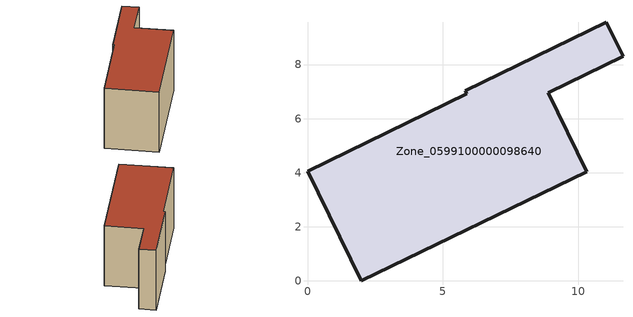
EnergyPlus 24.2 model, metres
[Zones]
Zone_0599100000098640
 floor ground (C_G): 5.83,7.03 11.04,9.57 11.66,8.3 8.9,6.95 10.32,4.04 1.98,0 0,4.06 5.88,6.93 z0
 wall outside (C_F): 8.9,6.95 11.66,8.3 11.04,9.57 5.83,7.03 5.88,6.93 0,4.06 1.98,0 10.32,4.04 8.9,6.95 z0:5.83
 roof outside (C_R): 1.98,0 10.32,4.04 8.9,6.95 11.66,8.3 11.04,9.57 5.83,7.03 5.88,6.93 0,4.06 z5.83
[BUILDING]
Pand.0599100000098640: North Axis=0; Terrain=City; Loads Convergence Tolerance Value=0.04; Temperature Convergence Tolerance Value=0.4; Solar Distribution=FullExterior; Maximum Number of Warmup Days=25; Minimum Number of Warmup Days=1
[Site:Location]
Rotterdam.The.Hague.AP_ZH_NLD Design_Conditions: Latitude=51.96; Longitude=4.45; Time Zone=1; Elevation=-4.5
[SITE:GROUNDTEMPERATURE:BUILDINGSURFACE]
18, 18, 18, 18, 18, 18, 18, 18, 18, 18, 18, 18
[MATERIAL] Thermal Absorptance=0.9; Solar Absorptance=0.7; Visible Absorptance=0.7
Name | Roughness | Thickness | Conductivity | Density | Specific Heat
G.TC.1946-1964 | MediumSmooth | 0.15 | 1 | 540 | 1210
F.TC.1946-1964 | Rough | 0.3 | 0.857143 | 1920 | 840
R.TC.1946-1964 | MediumRough | 0.2 | 0.235294 | 1500 | 1000
[CONSTRUCTION]
C_G: G.TC.1946-1964
C_F: F.TC.1946-1964
C_R: R.TC.1946-1964
[ZONE]
Zone_0599100000098640: Type=1; Multiplier=1; Ceiling Height=Autocalculate; Volume=Autocalculate; Floor Area=autocalculate; Part of Total Floor Area=Yes
[ZONEINFILTRATION:DESIGNFLOWRATE]
Infil_Zone_0599100000098640: Zone or ZoneList or Space or SpaceList=Zone_0599100000098640; Schedule=AlwaysOn; Design Flow Rate Calculation Method=Flow/Area; Flow Rate per Floor Area=0.003; Constant Term Coefficient=1; Temperature Term Coefficient=0; Velocity Term Coefficient=0; Velocity Squared Term Coefficient=0
[HVACTEMPLATE:ZONE:IDEALLOADSAIRSYSTEM]
Zone_0599100000098640: Maximum Heating Supply Air Temperature=50; Minimum Cooling Supply Air Temperature=13; Maximum Heating Supply Air Humidity Ratio=0.0156; Minimum Cooling Supply Air Humidity Ratio=0.0077; Heating Limit=NoLimit; Cooling Limit=NoLimit; Dehumidification Control Type=ConstantSensibleHeatRatio; Cooling Sensible Heat Ratio=0.7; Dehumidification Setpoint=60; Humidification Control Type=None; Humidification Setpoint=30; Outdoor Air Method=None; Outdoor Air Flow Rate per Person=0.00944; Outdoor Air Flow Rate per Zone Floor Area=0; Outdoor Air Flow Rate per Zone=0; Demand Controlled Ventilation Type=None; Outdoor Air Economizer Type=NoEconomizer; Heat Recovery Type=None; Sensible Heat Recovery Effectiveness=0.7; Latent Heat Recovery Effectiveness=0.65
[ZONECONTROL:THERMOSTAT]
ThermostatControl_Zone_0599100000098640: Zone or ZoneList=Zone_0599100000098640; Control Type Schedule=DualSetpointControlType; Control 1=Thermostat_Zone_0599100000098640; Temperature Difference Between Cutout And Setpoint=0
[THERMOSTATSETPOINT:DUALSETPOINT]
Thermostat_Zone_0599100000098640: Heating Setpoint Temperature Schedule=HeatingSetpoint_Zone_0599100000098640; Cooling Setpoint Temperature Schedule=CoolingSetpoint_Zone_0599100000098640
[SCHEDULE:COMPACT]
HeatingSetpoint_Zone_0599100000098640: Through: 12/31, For: AllDays, Until: 24:00, 21
CoolingSetpoint_Zone_0599100000098640: Through: 12/31, For: AllDays, Until: 24:00, 24
DualSetpointControlType: Through: 12/31, For: AllDays, Until: 24:00, 4
AlwaysOn: Through: 12/31, For: AllDays, Until: 24:00, 1
